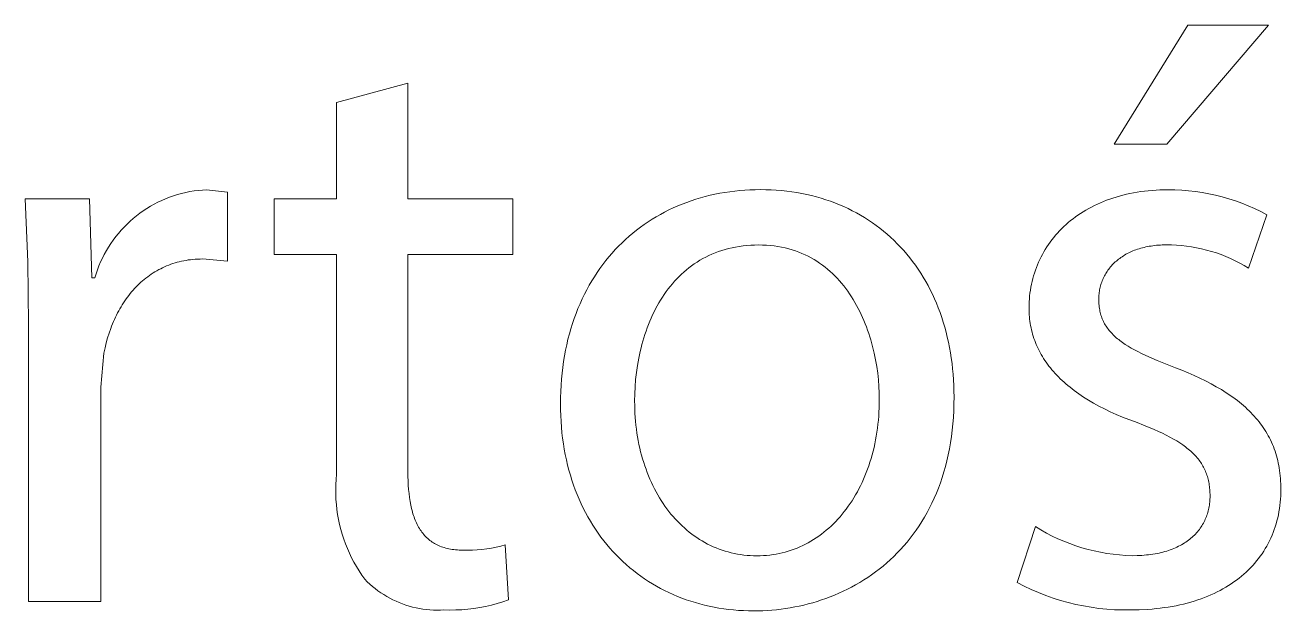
# Model space of a CAD drawing. Header units: millimetres. Extents: x -644 to 2279, y -276 to 1766.
# Drawn here: x 1525.52 to 1569.68, y -227.28 to -206.68 of the extents above; entities that cross this region are included whole.
import ezdxf

# ---------------------------------------------------------------- set-up
doc = ezdxf.new("R2010")
doc.units = ezdxf.units.MM
doc.header["$MEASUREMENT"] = 0
doc.layers.add('Domyślny', color=7, linetype='Continuous', true_color=0x000000)

msp = doc.modelspace()

# ---------------------------------------------------------------- linework, layer by layer
at = {"layer": 'Domyślny', "color": 18, "lineweight": 15, "true_color": 0x000000}
for p, q in [((1563.824, -210.862), (1566.413, -206.676)), ((1569.245, -206.676), (1565.673, -210.862)), ((1566.413, -206.676), (1569.245, -206.676)), ((1536.471, -209.392), (1538.982, -208.72)), ((1538.982, -208.72), (1538.982, -212.789)), ((1536.471, -212.789), (1536.471, -209.392)), ((1565.673, -210.862), (1563.824, -210.862)), ((1525.615, -214.997), (1525.521, -212.789)), ((1525.521, -212.789), (1527.779, -212.789)), ((1527.779, -212.789), (1527.866, -215.563)), ((1530.191, -212.905), (1530.325, -212.841)), ((1530.325, -212.841), (1530.462, -212.783)), ((1530.462, -212.783), (1530.6, -212.729)), ((1530.6, -212.729), (1530.74, -212.68)), ((1530.74, -212.68), (1530.882, -212.636)), ((1530.882, -212.636), (1531.025, -212.596)), ((1531.025, -212.596), (1531.17, -212.562)), ((1531.17, -212.562), (1531.315, -212.533)), ((1531.315, -212.533), (1531.462, -212.509)), ((1531.462, -212.509), (1531.609, -212.49)), ((1531.609, -212.49), (1531.757, -212.476)), ((1531.757, -212.476), (1531.905, -212.468)), ((1531.905, -212.468), (1532.635, -212.555)), ((1532.635, -212.555), (1532.635, -214.979)), ((1534.281, -214.745), (1534.281, -212.789)), ((1534.281, -212.789), (1536.471, -212.789)), ((1538.982, -212.789), (1542.671, -212.789)), ((1542.671, -212.789), (1542.671, -214.745)), ((1548.786, -212.91), (1548.946, -212.853)), ((1548.946, -212.853), (1549.109, -212.799)), ((1549.109, -212.799), (1549.274, -212.75)), ((1549.274, -212.75), (1549.44, -212.704)), ((1549.44, -212.704), (1549.608, -212.662)), ((1549.608, -212.662), (1549.778, -212.625)), ((1549.778, -212.625), (1549.95, -212.591)), ((1549.95, -212.591), (1550.123, -212.56)), ((1550.123, -212.56), (1550.298, -212.534)), ((1550.298, -212.534), (1550.474, -212.512)), ((1550.474, -212.512), (1550.652, -212.494)), ((1550.652, -212.494), (1550.831, -212.48)), ((1550.831, -212.48), (1551.011, -212.47)), ((1551.011, -212.47), (1551.192, -212.464)), ((1551.192, -212.464), (1551.375, -212.462)), ((1551.375, -212.462), (1551.565, -212.464)), ((1551.565, -212.464), (1551.753, -212.47)), ((1551.753, -212.47), (1551.938, -212.481)), ((1551.938, -212.481), (1552.122, -212.496)), ((1552.122, -212.496), (1552.304, -212.515)), ((1552.304, -212.515), (1552.483, -212.538)), ((1552.483, -212.538), (1552.661, -212.566)), ((1552.661, -212.566), (1552.836, -212.597)), ((1552.836, -212.597), (1553.009, -212.633)), ((1553.009, -212.633), (1553.18, -212.672)), ((1553.18, -212.672), (1553.348, -212.716)), ((1553.348, -212.716), (1553.515, -212.763)), ((1553.515, -212.763), (1553.679, -212.815)), ((1553.679, -212.815), (1553.84, -212.87)), ((1563.442, -212.88), (1563.552, -212.837)), ((1563.552, -212.837), (1563.663, -212.797)), ((1563.663, -212.797), (1563.777, -212.758)), ((1563.777, -212.758), (1563.893, -212.722)), ((1563.893, -212.722), (1564.01, -212.688)), ((1564.01, -212.688), (1564.13, -212.656)), ((1564.13, -212.656), (1564.251, -212.626)), ((1564.251, -212.626), (1564.375, -212.599)), ((1564.375, -212.599), (1564.5, -212.575)), ((1564.5, -212.575), (1564.627, -212.553)), ((1564.627, -212.553), (1564.756, -212.533)), ((1564.756, -212.533), (1564.887, -212.516)), ((1564.887, -212.516), (1565.02, -212.501)), ((1565.02, -212.501), (1565.155, -212.489)), ((1565.155, -212.489), (1565.292, -212.48)), ((1565.292, -212.48), (1565.43, -212.473)), ((1565.43, -212.473), (1565.57, -212.469)), ((1565.57, -212.469), (1565.712, -212.468)), ((1565.712, -212.468), (1565.953, -212.47)), ((1565.953, -212.47), (1566.195, -212.481)), ((1566.195, -212.481), (1566.435, -212.5)), ((1566.435, -212.5), (1566.675, -212.528)), ((1566.675, -212.528), (1566.914, -212.563)), ((1566.914, -212.563), (1567.151, -212.606)), ((1567.151, -212.606), (1567.387, -212.657)), ((1567.387, -212.657), (1567.622, -212.716)), ((1567.622, -212.716), (1567.853, -212.783)), ((1567.853, -212.783), (1568.083, -212.858)), ((1568.083, -212.858), (1568.31, -212.94)), ((1529.439, -213.379), (1529.557, -213.289)), ((1529.557, -213.289), (1529.678, -213.204)), ((1529.678, -213.204), (1529.803, -213.122)), ((1529.803, -213.122), (1529.929, -213.045)), ((1529.929, -213.045), (1530.059, -212.973)), ((1530.059, -212.973), (1530.191, -212.905)), ((1547.863, -213.332), (1548.012, -213.252)), ((1548.012, -213.252), (1548.162, -213.176)), ((1548.162, -213.176), (1548.315, -213.104)), ((1548.315, -213.104), (1548.47, -213.036)), ((1548.47, -213.036), (1548.627, -212.971)), ((1548.627, -212.971), (1548.786, -212.91)), ((1553.84, -212.87), (1553.999, -212.929)), ((1553.999, -212.929), (1554.156, -212.992)), ((1554.156, -212.992), (1554.31, -213.058)), ((1554.31, -213.058), (1554.462, -213.129)), ((1554.462, -213.129), (1554.611, -213.202)), ((1554.611, -213.202), (1554.758, -213.28)), ((1554.758, -213.28), (1554.902, -213.361)), ((1562.548, -213.359), (1562.639, -213.298)), ((1562.639, -213.298), (1562.732, -213.239)), ((1562.732, -213.239), (1562.827, -213.182)), ((1562.827, -213.182), (1562.924, -213.127)), ((1562.924, -213.127), (1563.024, -213.073)), ((1563.024, -213.073), (1563.125, -213.022)), ((1563.125, -213.022), (1563.229, -212.973)), ((1563.229, -212.973), (1563.334, -212.925)), ((1563.334, -212.925), (1563.442, -212.88)), ((1568.31, -212.94), (1568.534, -213.03)), ((1568.534, -213.03), (1568.755, -213.127)), ((1568.755, -213.127), (1568.973, -213.232)), ((1568.973, -213.232), (1569.187, -213.343)), ((1528.999, -213.778), (1529.104, -213.672)), ((1529.104, -213.672), (1529.212, -213.571)), ((1529.212, -213.571), (1529.324, -213.473)), ((1529.324, -213.473), (1529.439, -213.379)), ((1547.157, -213.785), (1547.294, -213.687)), ((1547.294, -213.687), (1547.432, -213.593)), ((1547.432, -213.593), (1547.574, -213.502)), ((1547.574, -213.502), (1547.717, -213.415)), ((1547.717, -213.415), (1547.863, -213.332)), ((1554.902, -213.361), (1555.044, -213.446)), ((1555.044, -213.446), (1555.183, -213.534)), ((1555.183, -213.534), (1555.319, -213.626)), ((1555.319, -213.626), (1555.452, -213.722)), ((1555.452, -213.722), (1555.583, -213.82)), ((1562.049, -213.763), (1562.127, -213.691)), ((1562.127, -213.691), (1562.206, -213.622)), ((1562.206, -213.622), (1562.289, -213.553)), ((1562.289, -213.553), (1562.373, -213.487)), ((1562.373, -213.487), (1562.459, -213.422)), ((1562.459, -213.422), (1562.548, -213.359)), ((1569.187, -213.343), (1568.544, -215.222)), ((1528.619, -214.233), (1528.708, -214.115)), ((1528.708, -214.115), (1528.801, -213.999)), ((1528.801, -213.999), (1528.898, -213.887)), ((1528.898, -213.887), (1528.999, -213.778)), ((1546.638, -214.212), (1546.764, -214.1)), ((1546.764, -214.1), (1546.892, -213.992)), ((1546.892, -213.992), (1547.023, -213.887)), ((1547.023, -213.887), (1547.157, -213.785)), ((1555.583, -213.82), (1555.711, -213.922)), ((1555.711, -213.922), (1555.836, -214.028)), ((1555.836, -214.028), (1555.958, -214.137)), ((1555.958, -214.137), (1556.078, -214.249)), ((1561.63, -214.225), (1561.694, -214.145)), ((1561.694, -214.145), (1561.761, -214.065)), ((1561.761, -214.065), (1561.829, -213.987)), ((1561.829, -213.987), (1561.9, -213.911)), ((1561.9, -213.911), (1561.973, -213.836)), ((1561.973, -213.836), (1562.049, -213.763)), ((1528.305, -214.737), (1528.377, -214.607)), ((1528.377, -214.607), (1528.453, -214.48)), ((1528.453, -214.48), (1528.534, -214.355)), ((1528.534, -214.355), (1528.619, -214.233)), ((1546.163, -214.696), (1546.277, -214.57)), ((1546.277, -214.57), (1546.394, -214.447)), ((1546.394, -214.447), (1546.515, -214.328)), ((1546.515, -214.328), (1546.638, -214.212)), ((1550.017, -214.602), (1549.901, -214.642)), ((1550.136, -214.566), (1550.017, -214.602)), ((1550.258, -214.534), (1550.136, -214.566)), ((1550.381, -214.505), (1550.258, -214.534)), ((1550.508, -214.48), (1550.381, -214.505)), ((1550.636, -214.458), (1550.508, -214.48)), ((1550.767, -214.44), (1550.636, -214.458)), ((1550.901, -214.426), (1550.767, -214.44)), ((1551.037, -214.416), (1550.901, -214.426)), ((1551.176, -214.41), (1551.037, -214.416)), ((1551.317, -214.408), (1551.176, -214.41)), ((1551.458, -214.41), (1551.317, -214.408)), ((1551.597, -214.417), (1551.458, -214.41)), ((1551.733, -214.428), (1551.597, -214.417)), ((1551.867, -214.443), (1551.733, -214.428)), ((1551.997, -214.462), (1551.867, -214.443)), ((1552.125, -214.485), (1551.997, -214.462)), ((1552.251, -214.512), (1552.125, -214.485)), ((1552.374, -214.543), (1552.251, -214.512)), ((1552.494, -214.578), (1552.374, -214.543)), ((1552.612, -214.617), (1552.494, -214.578)), ((1552.727, -214.659), (1552.612, -214.617)), ((1556.078, -214.249), (1556.194, -214.364)), ((1556.194, -214.364), (1556.307, -214.482)), ((1556.307, -214.482), (1556.418, -214.604)), ((1556.418, -214.604), (1556.525, -214.729)), ((1561.346, -214.65), (1561.398, -214.563)), ((1561.398, -214.563), (1561.452, -214.476)), ((1561.452, -214.476), (1561.509, -214.391)), ((1561.509, -214.391), (1561.569, -214.308)), ((1561.569, -214.308), (1561.63, -214.225)), ((1564.481, -214.617), (1564.43, -214.639)), ((1564.534, -214.596), (1564.481, -214.617)), ((1564.587, -214.576), (1564.534, -214.596)), ((1564.642, -214.558), (1564.587, -214.576)), ((1564.698, -214.54), (1564.642, -214.558)), ((1564.754, -214.523), (1564.698, -214.54)), ((1564.812, -214.507), (1564.754, -214.523)), ((1564.871, -214.492), (1564.812, -214.507)), ((1564.93, -214.478), (1564.871, -214.492)), ((1564.991, -214.466), (1564.93, -214.478)), ((1565.053, -214.454), (1564.991, -214.466)), ((1565.116, -214.444), (1565.053, -214.454)), ((1565.179, -214.435), (1565.116, -214.444)), ((1565.244, -214.427), (1565.179, -214.435)), ((1565.31, -214.42), (1565.244, -214.427)), ((1565.377, -214.414), (1565.31, -214.42)), ((1565.444, -214.41), (1565.377, -214.414)), ((1565.513, -214.407), (1565.444, -214.41)), ((1565.583, -214.405), (1565.513, -214.407)), ((1565.654, -214.404), (1565.583, -214.405)), ((1565.833, -214.406), (1565.654, -214.404)), ((1566.011, -214.414), (1565.833, -214.406)), ((1566.19, -214.428), (1566.011, -214.414)), ((1566.368, -214.448), (1566.19, -214.428)), ((1566.545, -214.473), (1566.368, -214.448)), ((1566.721, -214.505), (1566.545, -214.473)), ((1566.897, -214.542), (1566.721, -214.505)), ((1567.07, -214.585), (1566.897, -214.542)), ((1567.243, -214.634), (1567.07, -214.585)), ((1525.637, -217.207), (1525.615, -214.997)), ((1528.118, -215.141), (1528.176, -215.005)), ((1528.176, -215.005), (1528.238, -214.87)), ((1528.238, -214.87), (1528.305, -214.737)), ((1530.717, -215.063), (1530.643, -215.088)), ((1530.792, -215.039), (1530.717, -215.063)), ((1530.868, -215.018), (1530.792, -215.039)), ((1530.944, -214.998), (1530.868, -215.018)), ((1531.022, -214.979), (1530.944, -214.998)), ((1531.1, -214.963), (1531.022, -214.979)), ((1531.18, -214.949), (1531.1, -214.963)), ((1531.26, -214.936), (1531.18, -214.949)), ((1531.341, -214.925), (1531.26, -214.936)), ((1531.423, -214.917), (1531.341, -214.925)), ((1531.506, -214.91), (1531.423, -214.917)), ((1531.59, -214.905), (1531.506, -214.91)), ((1531.674, -214.902), (1531.59, -214.905)), ((1531.759, -214.901), (1531.674, -214.902)), ((1532.635, -214.979), (1531.759, -214.901)), ((1536.471, -214.745), (1534.281, -214.745)), ((1536.471, -222.473), (1536.471, -214.745)), ((1542.671, -214.745), (1538.982, -214.745)), ((1538.982, -214.745), (1538.982, -222.385)), ((1545.837, -215.095), (1545.942, -214.958)), ((1545.942, -214.958), (1546.051, -214.825)), ((1546.051, -214.825), (1546.163, -214.696)), ((1549.152, -215.008), (1549.055, -215.073)), ((1549.252, -214.947), (1549.152, -215.008)), ((1549.354, -214.888), (1549.252, -214.947)), ((1549.459, -214.833), (1549.354, -214.888)), ((1549.566, -214.78), (1549.459, -214.833)), ((1549.675, -214.731), (1549.566, -214.78)), ((1549.787, -214.685), (1549.675, -214.731)), ((1549.901, -214.642), (1549.787, -214.685)), ((1552.84, -214.704), (1552.727, -214.659)), ((1552.95, -214.753), (1552.84, -214.704)), ((1553.057, -214.806), (1552.95, -214.753)), ((1553.163, -214.861), (1553.057, -214.806)), ((1553.265, -214.92), (1553.163, -214.861)), ((1553.365, -214.982), (1553.265, -214.92)), ((1553.463, -215.047), (1553.365, -214.982)), ((1553.558, -215.115), (1553.463, -215.047)), ((1556.525, -214.729), (1556.63, -214.857)), ((1556.63, -214.857), (1556.731, -214.988)), ((1556.731, -214.988), (1556.83, -215.122)), ((1561.121, -215.107), (1561.161, -215.013)), ((1561.161, -215.013), (1561.203, -214.921)), ((1561.203, -214.921), (1561.248, -214.829)), ((1561.248, -214.829), (1561.296, -214.739)), ((1561.296, -214.739), (1561.346, -214.65)), ((1563.823, -215.04), (1563.788, -215.074)), ((1563.859, -215.006), (1563.823, -215.04)), ((1563.897, -214.973), (1563.859, -215.006)), ((1563.935, -214.94), (1563.897, -214.973)), ((1563.975, -214.909), (1563.935, -214.94)), ((1564.015, -214.878), (1563.975, -214.909)), ((1564.057, -214.848), (1564.015, -214.878)), ((1564.1, -214.819), (1564.057, -214.848)), ((1564.144, -214.79), (1564.1, -214.819)), ((1564.189, -214.763), (1564.144, -214.79)), ((1564.235, -214.736), (1564.189, -214.763)), ((1564.282, -214.711), (1564.235, -214.736)), ((1564.33, -214.686), (1564.282, -214.711)), ((1564.38, -214.662), (1564.33, -214.686)), ((1564.43, -214.639), (1564.38, -214.662)), ((1567.413, -214.688), (1567.243, -214.634)), ((1567.582, -214.748), (1567.413, -214.688)), ((1567.749, -214.814), (1567.582, -214.748)), ((1567.913, -214.885), (1567.749, -214.814)), ((1568.075, -214.961), (1567.913, -214.885)), ((1568.234, -215.043), (1568.075, -214.961)), ((1568.391, -215.13), (1568.234, -215.043)), ((1527.973, -215.563), (1528.017, -215.421)), ((1528.017, -215.421), (1528.065, -215.28)), ((1528.065, -215.28), (1528.118, -215.141)), ((1529.893, -215.478), (1529.831, -215.523)), ((1529.956, -215.435), (1529.893, -215.478)), ((1530.021, -215.393), (1529.956, -215.435)), ((1530.086, -215.352), (1530.021, -215.393)), ((1530.152, -215.313), (1530.086, -215.352)), ((1530.219, -215.276), (1530.152, -215.313)), ((1530.288, -215.241), (1530.219, -215.276)), ((1530.357, -215.207), (1530.288, -215.241)), ((1530.427, -215.175), (1530.357, -215.207)), ((1530.498, -215.144), (1530.427, -215.175)), ((1530.57, -215.115), (1530.498, -215.144)), ((1530.643, -215.088), (1530.57, -215.115)), ((1545.54, -215.524), (1545.636, -215.378)), ((1545.636, -215.378), (1545.735, -215.235)), ((1545.735, -215.235), (1545.837, -215.095)), ((1548.603, -215.437), (1548.519, -215.517)), ((1548.689, -215.359), (1548.603, -215.437)), ((1548.777, -215.283), (1548.689, -215.359)), ((1548.867, -215.211), (1548.777, -215.283)), ((1548.96, -215.14), (1548.867, -215.211)), ((1549.055, -215.073), (1548.96, -215.14)), ((1553.651, -215.186), (1553.558, -215.115)), ((1553.741, -215.259), (1553.651, -215.186)), ((1553.829, -215.335), (1553.741, -215.259)), ((1553.915, -215.414), (1553.829, -215.335)), ((1553.998, -215.495), (1553.915, -215.414)), ((1554.079, -215.579), (1553.998, -215.495)), ((1556.83, -215.122), (1556.925, -215.259)), ((1556.925, -215.259), (1557.017, -215.399)), ((1557.017, -215.399), (1557.105, -215.542)), ((1560.958, -215.591), (1560.986, -215.492)), ((1560.986, -215.492), (1561.016, -215.394)), ((1561.016, -215.394), (1561.048, -215.297)), ((1561.048, -215.297), (1561.083, -215.202)), ((1561.083, -215.202), (1561.121, -215.107)), ((1563.478, -215.498), (1563.456, -215.54)), ((1563.5, -215.457), (1563.478, -215.498)), ((1563.524, -215.416), (1563.5, -215.457)), ((1563.548, -215.375), (1563.524, -215.416)), ((1563.574, -215.335), (1563.548, -215.375)), ((1563.601, -215.296), (1563.574, -215.335)), ((1563.63, -215.257), (1563.601, -215.296)), ((1563.659, -215.219), (1563.63, -215.257)), ((1563.69, -215.182), (1563.659, -215.219)), ((1563.721, -215.145), (1563.69, -215.182)), ((1563.754, -215.109), (1563.721, -215.145)), ((1563.788, -215.074), (1563.754, -215.109)), ((1568.544, -215.222), (1568.391, -215.13)), ((1527.866, -215.563), (1527.973, -215.563)), ((1529.371, -215.938), (1529.318, -215.996)), ((1529.425, -215.881), (1529.371, -215.938)), ((1529.479, -215.825), (1529.425, -215.881)), ((1529.535, -215.771), (1529.479, -215.825)), ((1529.592, -215.719), (1529.535, -215.771)), ((1529.651, -215.668), (1529.592, -215.719)), ((1529.71, -215.618), (1529.651, -215.668)), ((1529.77, -215.57), (1529.71, -215.618)), ((1529.831, -215.523), (1529.77, -215.57)), ((1545.272, -215.983), (1545.358, -215.827)), ((1545.358, -215.827), (1545.447, -215.674)), ((1545.447, -215.674), (1545.54, -215.524)), ((1548.208, -215.863), (1548.136, -215.955)), ((1548.282, -215.773), (1548.208, -215.863)), ((1548.359, -215.686), (1548.282, -215.773)), ((1548.438, -215.6), (1548.359, -215.686)), ((1548.519, -215.517), (1548.438, -215.6)), ((1554.158, -215.665), (1554.079, -215.579)), ((1554.234, -215.753), (1554.158, -215.665)), ((1554.308, -215.844), (1554.234, -215.753)), ((1554.38, -215.936), (1554.308, -215.844)), ((1554.449, -216.031), (1554.38, -215.936)), ((1557.105, -215.542), (1557.191, -215.687)), ((1557.191, -215.687), (1557.273, -215.836)), ((1557.273, -215.836), (1557.352, -215.987)), ((1560.874, -215.995), (1560.891, -215.892)), ((1560.891, -215.892), (1560.911, -215.791)), ((1560.911, -215.791), (1560.933, -215.69)), ((1560.933, -215.69), (1560.958, -215.591)), ((1563.318, -215.94), (1563.309, -215.987)), ((1563.329, -215.894), (1563.318, -215.94)), ((1563.341, -215.848), (1563.329, -215.894)), ((1563.354, -215.803), (1563.341, -215.848)), ((1563.368, -215.758), (1563.354, -215.803)), ((1563.383, -215.714), (1563.368, -215.758)), ((1563.4, -215.67), (1563.383, -215.714)), ((1563.417, -215.626), (1563.4, -215.67)), ((1563.436, -215.583), (1563.417, -215.626)), ((1563.456, -215.54), (1563.436, -215.583)), ((1529.025, -216.374), (1528.98, -216.441)), ((1529.071, -216.307), (1529.025, -216.374)), ((1529.118, -216.243), (1529.071, -216.307)), ((1529.166, -216.179), (1529.118, -216.243)), ((1529.216, -216.117), (1529.166, -216.179)), ((1529.266, -216.056), (1529.216, -216.117)), ((1529.318, -215.996), (1529.266, -216.056)), ((1545.036, -216.472), (1545.111, -216.306)), ((1545.111, -216.306), (1545.19, -216.143)), ((1545.19, -216.143), (1545.272, -215.983)), ((1547.869, -216.344), (1547.808, -216.446)), ((1547.932, -216.244), (1547.869, -216.344)), ((1547.998, -216.146), (1547.932, -216.244)), ((1548.066, -216.049), (1547.998, -216.146)), ((1548.136, -215.955), (1548.066, -216.049)), ((1554.516, -216.128), (1554.449, -216.031)), ((1554.581, -216.226), (1554.516, -216.128)), ((1554.644, -216.326), (1554.581, -216.226)), ((1554.704, -216.428), (1554.644, -216.326)), ((1557.352, -215.987), (1557.428, -216.142)), ((1557.428, -216.142), (1557.5, -216.299)), ((1557.5, -216.299), (1557.569, -216.458)), ((1560.831, -216.411), (1560.838, -216.306)), ((1560.838, -216.306), (1560.847, -216.201)), ((1560.847, -216.201), (1560.859, -216.098)), ((1560.859, -216.098), (1560.874, -215.995)), ((1563.281, -216.225), (1563.279, -216.273)), ((1563.279, -216.273), (1563.279, -216.322)), ((1563.279, -216.322), (1563.279, -216.376)), ((1563.279, -216.376), (1563.281, -216.43)), ((1563.284, -216.176), (1563.281, -216.225)), ((1563.289, -216.129), (1563.284, -216.176)), ((1563.294, -216.081), (1563.289, -216.129)), ((1563.301, -216.034), (1563.294, -216.081)), ((1563.309, -215.987), (1563.301, -216.034)), ((1528.773, -216.797), (1528.735, -216.872)), ((1528.812, -216.723), (1528.773, -216.797)), ((1528.852, -216.651), (1528.812, -216.723)), ((1528.893, -216.58), (1528.852, -216.651)), ((1528.936, -216.51), (1528.893, -216.58)), ((1528.98, -216.441), (1528.936, -216.51)), ((1544.831, -216.99), (1544.896, -216.814)), ((1544.896, -216.814), (1544.964, -216.642)), ((1544.964, -216.642), (1545.036, -216.472)), ((1547.638, -216.762), (1547.586, -216.87)), ((1547.692, -216.655), (1547.638, -216.762)), ((1547.749, -216.549), (1547.692, -216.655)), ((1547.808, -216.446), (1547.749, -216.549)), ((1554.762, -216.531), (1554.704, -216.428)), ((1554.818, -216.636), (1554.762, -216.531)), ((1554.872, -216.742), (1554.818, -216.636)), ((1554.924, -216.85), (1554.872, -216.742)), ((1557.569, -216.458), (1557.634, -216.62)), ((1557.634, -216.62), (1557.696, -216.785)), ((1557.696, -216.785), (1557.754, -216.953)), ((1560.826, -216.623), (1560.827, -216.517)), ((1560.827, -216.703), (1560.826, -216.623)), ((1560.827, -216.517), (1560.831, -216.411)), ((1560.829, -216.781), (1560.827, -216.703)), ((1560.834, -216.86), (1560.829, -216.781)), ((1563.281, -216.43), (1563.284, -216.483)), ((1563.284, -216.483), (1563.289, -216.535)), ((1563.289, -216.535), (1563.294, -216.586)), ((1563.294, -216.586), (1563.301, -216.636)), ((1563.301, -216.636), (1563.31, -216.686)), ((1563.31, -216.686), (1563.319, -216.734)), ((1563.319, -216.734), (1563.33, -216.782)), ((1563.33, -216.782), (1563.342, -216.829)), ((1563.342, -216.829), (1563.355, -216.875)), ((1525.637, -226.95), (1525.637, -217.207)), ((1528.563, -217.262), (1528.532, -217.343)), ((1528.595, -217.182), (1528.563, -217.262)), ((1528.628, -217.103), (1528.595, -217.182)), ((1528.662, -217.024), (1528.628, -217.103)), ((1528.698, -216.948), (1528.662, -217.024)), ((1528.735, -216.872), (1528.698, -216.948)), ((1544.714, -217.351), (1544.771, -217.169)), ((1544.771, -217.169), (1544.831, -216.99)), ((1547.442, -217.205), (1547.398, -217.319)), ((1547.487, -217.092), (1547.442, -217.205)), ((1547.535, -216.98), (1547.487, -217.092)), ((1547.586, -216.87), (1547.535, -216.98)), ((1554.974, -216.959), (1554.924, -216.85)), ((1555.021, -217.069), (1554.974, -216.959)), ((1555.066, -217.18), (1555.021, -217.069)), ((1555.11, -217.292), (1555.066, -217.18)), ((1557.754, -216.953), (1557.809, -217.123)), ((1557.809, -217.123), (1557.861, -217.296)), ((1560.84, -216.938), (1560.834, -216.86)), ((1560.848, -217.015), (1560.84, -216.938)), ((1560.858, -217.092), (1560.848, -217.015)), ((1560.869, -217.169), (1560.858, -217.092)), ((1560.882, -217.245), (1560.869, -217.169)), ((1560.897, -217.321), (1560.882, -217.245)), ((1563.355, -216.875), (1563.37, -216.921)), ((1563.37, -216.921), (1563.386, -216.966)), ((1563.386, -216.966), (1563.403, -217.01)), ((1563.403, -217.01), (1563.421, -217.053)), ((1563.421, -217.053), (1563.441, -217.096)), ((1563.441, -217.096), (1563.462, -217.138)), ((1563.462, -217.138), (1563.485, -217.179)), ((1563.485, -217.179), (1563.508, -217.22)), ((1563.508, -217.22), (1563.533, -217.26)), ((1563.533, -217.26), (1563.56, -217.3)), ((1528.422, -217.679), (1528.374, -217.852)), ((1528.474, -217.509), (1528.422, -217.679)), ((1528.532, -217.343), (1528.474, -217.509)), ((1544.612, -217.724), (1544.661, -217.536)), ((1544.661, -217.536), (1544.714, -217.351)), ((1547.279, -217.668), (1547.244, -217.787)), ((1547.317, -217.551), (1547.279, -217.668)), ((1547.356, -217.434), (1547.317, -217.551)), ((1547.398, -217.319), (1547.356, -217.434)), ((1555.151, -217.405), (1555.11, -217.292)), ((1555.19, -217.519), (1555.151, -217.405)), ((1555.227, -217.633), (1555.19, -217.519)), ((1555.262, -217.748), (1555.227, -217.633)), ((1557.861, -217.296), (1557.908, -217.471)), ((1557.908, -217.471), (1557.952, -217.648)), ((1557.952, -217.648), (1557.993, -217.828)), ((1560.914, -217.396), (1560.897, -217.321)), ((1560.933, -217.471), (1560.914, -217.396)), ((1560.953, -217.545), (1560.933, -217.471)), ((1560.975, -217.619), (1560.953, -217.545)), ((1560.999, -217.692), (1560.975, -217.619)), ((1561.025, -217.765), (1560.999, -217.692)), ((1563.56, -217.3), (1563.587, -217.339)), ((1563.587, -217.339), (1563.616, -217.377)), ((1563.616, -217.377), (1563.647, -217.415)), ((1563.647, -217.415), (1563.678, -217.453)), ((1563.678, -217.453), (1563.711, -217.49)), ((1563.711, -217.49), (1563.745, -217.526)), ((1563.745, -217.526), (1563.781, -217.562)), ((1563.781, -217.562), (1563.818, -217.598)), ((1563.818, -217.598), (1563.856, -217.633)), ((1563.856, -217.633), (1563.896, -217.668)), ((1563.896, -217.668), (1563.937, -217.703)), ((1563.937, -217.703), (1563.979, -217.737)), ((1528.332, -218.029), (1528.294, -218.21)), ((1528.374, -217.852), (1528.332, -218.029)), ((1544.49, -218.308), (1544.526, -218.11)), ((1544.526, -218.11), (1544.567, -217.916)), ((1544.567, -217.916), (1544.612, -217.724)), ((1547.151, -218.149), (1547.099, -218.394)), ((1547.18, -218.027), (1547.151, -218.149)), ((1547.211, -217.907), (1547.18, -218.027)), ((1547.244, -217.787), (1547.211, -217.907)), ((1555.326, -217.981), (1555.262, -217.748)), ((1555.382, -218.214), (1555.326, -217.981)), ((1557.993, -217.828), (1558.029, -218.01)), ((1558.029, -218.01), (1558.062, -218.195)), ((1561.053, -217.837), (1561.025, -217.765)), ((1561.082, -217.909), (1561.053, -217.837)), ((1561.114, -217.98), (1561.082, -217.909)), ((1561.147, -218.051), (1561.114, -217.98)), ((1561.181, -218.122), (1561.147, -218.051)), ((1561.218, -218.191), (1561.181, -218.122)), ((1563.979, -217.737), (1564.023, -217.771)), ((1564.023, -217.771), (1564.068, -217.804)), ((1564.068, -217.804), (1564.114, -217.837)), ((1564.114, -217.837), (1564.211, -217.903)), ((1564.211, -217.903), (1564.313, -217.968)), ((1564.313, -217.968), (1564.421, -218.032)), ((1564.421, -218.032), (1564.534, -218.095)), ((1564.534, -218.095), (1564.653, -218.158)), ((1564.653, -218.158), (1564.777, -218.22)), ((1528.294, -218.21), (1528.187, -219.407)), ((1544.428, -218.712), (1544.457, -218.508)), ((1544.457, -218.508), (1544.49, -218.308)), ((1547.099, -218.394), (1547.055, -218.641)), ((1555.43, -218.449), (1555.382, -218.214)), ((1555.47, -218.684), (1555.43, -218.449)), ((1558.062, -218.195), (1558.092, -218.382)), ((1558.092, -218.382), (1558.117, -218.571)), ((1558.117, -218.571), (1558.139, -218.762)), ((1561.257, -218.261), (1561.218, -218.191)), ((1561.297, -218.33), (1561.257, -218.261)), ((1561.339, -218.398), (1561.297, -218.33)), ((1561.383, -218.466), (1561.339, -218.398)), ((1561.429, -218.533), (1561.383, -218.466)), ((1561.477, -218.599), (1561.429, -218.533)), ((1561.526, -218.665), (1561.477, -218.599)), ((1564.777, -218.22), (1565.043, -218.345)), ((1565.043, -218.345), (1565.331, -218.47)), ((1565.331, -218.47), (1565.975, -218.726)), ((1544.384, -219.128), (1544.404, -218.918)), ((1544.404, -218.918), (1544.428, -218.712)), ((1547.019, -218.891), (1546.992, -219.141)), ((1547.055, -218.641), (1547.019, -218.891)), ((1555.503, -218.918), (1555.47, -218.684)), ((1555.528, -219.152), (1555.503, -218.918)), ((1558.139, -218.762), (1558.157, -218.956)), ((1558.157, -218.956), (1558.17, -219.152)), ((1561.578, -218.731), (1561.526, -218.665)), ((1561.631, -218.796), (1561.578, -218.731)), ((1561.686, -218.86), (1561.631, -218.796)), ((1561.743, -218.924), (1561.686, -218.86)), ((1561.802, -218.987), (1561.743, -218.924)), ((1561.863, -219.05), (1561.802, -218.987)), ((1565.975, -218.726), (1566.201, -218.815)), ((1566.201, -218.815), (1566.421, -218.906)), ((1566.421, -218.906), (1566.633, -218.999)), ((1566.633, -218.999), (1566.838, -219.094)), ((1528.187, -219.407), (1528.187, -226.95)), ((1544.357, -219.555), (1544.368, -219.34)), ((1544.368, -219.34), (1544.384, -219.128)), ((1546.972, -219.393), (1546.96, -219.646)), ((1546.992, -219.141), (1546.972, -219.393)), ((1555.546, -219.384), (1555.528, -219.152)), ((1555.557, -219.613), (1555.546, -219.384)), ((1558.17, -219.152), (1558.18, -219.35)), ((1558.18, -219.35), (1558.186, -219.55)), ((1561.926, -219.112), (1561.863, -219.05)), ((1561.99, -219.174), (1561.926, -219.112)), ((1562.056, -219.234), (1561.99, -219.174)), ((1562.125, -219.295), (1562.056, -219.234)), ((1562.195, -219.354), (1562.125, -219.295)), ((1562.267, -219.413), (1562.195, -219.354)), ((1562.341, -219.472), (1562.267, -219.413)), ((1562.417, -219.53), (1562.341, -219.472)), ((1566.838, -219.094), (1567.037, -219.191)), ((1567.037, -219.191), (1567.228, -219.291)), ((1567.228, -219.291), (1567.412, -219.392)), ((1567.412, -219.392), (1567.589, -219.496)), ((1544.348, -219.995), (1544.35, -219.774)), ((1544.35, -219.774), (1544.357, -219.555)), ((1546.96, -219.646), (1546.956, -219.898)), ((1546.956, -219.898), (1546.958, -220.042)), ((1555.56, -219.839), (1555.557, -219.613)), ((1555.559, -219.988), (1555.56, -219.839)), ((1558.186, -219.55), (1558.188, -219.752)), ((1558.188, -219.752), (1558.186, -219.995)), ((1562.574, -219.643), (1562.417, -219.53)), ((1562.739, -219.755), (1562.574, -219.643)), ((1562.912, -219.863), (1562.739, -219.755)), ((1563.092, -219.969), (1562.912, -219.863)), ((1567.589, -219.496), (1567.759, -219.603)), ((1567.759, -219.603), (1567.922, -219.712)), ((1567.922, -219.712), (1568.077, -219.824)), ((1568.077, -219.824), (1568.152, -219.881)), ((1568.152, -219.881), (1568.226, -219.938)), ((1544.35, -220.203), (1544.348, -219.995)), ((1544.357, -220.409), (1544.35, -220.203)), ((1546.958, -220.042), (1546.962, -220.186)), ((1546.962, -220.186), (1546.968, -220.328)), ((1546.968, -220.328), (1546.977, -220.469)), ((1555.539, -220.427), (1555.548, -220.282)), ((1555.548, -220.282), (1555.555, -220.136)), ((1555.555, -220.136), (1555.559, -219.988)), ((1558.178, -220.234), (1558.165, -220.469)), ((1558.186, -219.995), (1558.178, -220.234)), ((1563.28, -220.072), (1563.092, -219.969)), ((1563.476, -220.173), (1563.28, -220.072)), ((1563.68, -220.271), (1563.476, -220.173)), ((1563.892, -220.366), (1563.68, -220.271)), ((1564.111, -220.458), (1563.892, -220.366)), ((1568.226, -219.938), (1568.297, -219.997)), ((1568.297, -219.997), (1568.367, -220.056)), ((1568.367, -220.056), (1568.435, -220.116)), ((1568.435, -220.116), (1568.502, -220.177)), ((1568.502, -220.177), (1568.566, -220.238)), ((1568.566, -220.238), (1568.629, -220.301)), ((1568.629, -220.301), (1568.69, -220.364)), ((1568.69, -220.364), (1568.749, -220.428)), ((1544.367, -220.612), (1544.357, -220.409)), ((1544.382, -220.813), (1544.367, -220.612)), ((1546.977, -220.469), (1546.989, -220.609)), ((1546.989, -220.609), (1547.003, -220.747)), ((1547.003, -220.747), (1547.019, -220.884)), ((1555.496, -220.853), (1555.513, -220.713)), ((1555.513, -220.713), (1555.527, -220.571)), ((1555.527, -220.571), (1555.539, -220.427)), ((1558.147, -220.699), (1558.124, -220.925)), ((1558.165, -220.469), (1558.147, -220.699)), ((1564.338, -220.547), (1564.111, -220.458)), ((1564.573, -220.633), (1564.338, -220.547)), ((1564.915, -220.765), (1564.573, -220.633)), ((1565.231, -220.896), (1564.915, -220.765)), ((1568.749, -220.428), (1568.806, -220.493)), ((1568.806, -220.493), (1568.861, -220.558)), ((1568.861, -220.558), (1568.915, -220.625)), ((1568.915, -220.625), (1568.967, -220.693)), ((1568.967, -220.693), (1569.017, -220.761)), ((1569.017, -220.761), (1569.065, -220.83)), ((1544.401, -221.011), (1544.382, -220.813)), ((1544.424, -221.207), (1544.401, -221.011)), ((1544.452, -221.4), (1544.424, -221.207)), ((1547.019, -220.884), (1547.038, -221.02)), ((1547.038, -221.02), (1547.059, -221.155)), ((1547.059, -221.155), (1547.083, -221.288)), ((1555.43, -221.265), (1555.454, -221.13)), ((1555.454, -221.13), (1555.476, -220.992)), ((1555.476, -220.992), (1555.496, -220.853)), ((1558.096, -221.147), (1558.063, -221.365)), ((1558.124, -220.925), (1558.096, -221.147)), ((1565.378, -220.962), (1565.231, -220.896)), ((1565.52, -221.028), (1565.378, -220.962)), ((1565.654, -221.095), (1565.52, -221.028)), ((1565.783, -221.163), (1565.654, -221.095)), ((1565.905, -221.231), (1565.783, -221.163)), ((1566.021, -221.3), (1565.905, -221.231)), ((1569.065, -220.83), (1569.112, -220.901)), ((1569.112, -220.901), (1569.156, -220.972)), ((1569.156, -220.972), (1569.199, -221.044)), ((1569.199, -221.044), (1569.24, -221.117)), ((1569.24, -221.117), (1569.279, -221.191)), ((1569.279, -221.191), (1569.317, -221.266)), ((1544.483, -221.59), (1544.452, -221.4)), ((1544.518, -221.778), (1544.483, -221.59)), ((1547.083, -221.288), (1547.109, -221.419)), ((1547.109, -221.419), (1547.137, -221.549)), ((1547.137, -221.549), (1547.168, -221.678)), ((1547.168, -221.678), (1547.201, -221.805)), ((1555.308, -221.792), (1555.342, -221.663)), ((1555.342, -221.663), (1555.374, -221.532)), ((1555.374, -221.532), (1555.403, -221.4)), ((1555.403, -221.4), (1555.43, -221.265)), ((1558.026, -221.578), (1557.984, -221.788)), ((1558.063, -221.365), (1558.026, -221.578)), ((1566.132, -221.37), (1566.021, -221.3)), ((1566.236, -221.44), (1566.132, -221.37)), ((1566.285, -221.476), (1566.236, -221.44)), ((1566.334, -221.512), (1566.285, -221.476)), ((1566.381, -221.549), (1566.334, -221.512)), ((1566.426, -221.585), (1566.381, -221.549)), ((1566.47, -221.622), (1566.426, -221.585)), ((1566.513, -221.66), (1566.47, -221.622)), ((1566.554, -221.698), (1566.513, -221.66)), ((1569.317, -221.266), (1569.353, -221.342)), ((1569.353, -221.342), (1569.386, -221.419)), ((1569.386, -221.419), (1569.418, -221.498)), ((1569.418, -221.498), (1569.448, -221.577)), ((1569.448, -221.577), (1569.477, -221.657)), ((1569.477, -221.657), (1569.503, -221.738)), ((1544.557, -221.963), (1544.518, -221.778)), ((1544.6, -222.146), (1544.557, -221.963)), ((1547.201, -221.805), (1547.237, -221.93)), ((1547.237, -221.93), (1547.274, -222.054)), ((1547.274, -222.054), (1547.314, -222.176)), ((1555.192, -222.169), (1555.233, -222.045)), ((1555.233, -222.045), (1555.272, -221.92)), ((1555.272, -221.92), (1555.308, -221.792)), ((1557.937, -221.993), (1557.886, -222.194)), ((1557.984, -221.788), (1557.937, -221.993)), ((1566.594, -221.736), (1566.554, -221.698)), ((1566.632, -221.774), (1566.594, -221.736)), ((1566.669, -221.813), (1566.632, -221.774)), ((1566.705, -221.852), (1566.669, -221.813)), ((1566.739, -221.892), (1566.705, -221.852)), ((1566.772, -221.932), (1566.739, -221.892)), ((1566.804, -221.973), (1566.772, -221.932)), ((1566.834, -222.014), (1566.804, -221.973)), ((1566.863, -222.056), (1566.834, -222.014)), ((1566.891, -222.098), (1566.863, -222.056)), ((1566.917, -222.14), (1566.891, -222.098)), ((1569.503, -221.738), (1569.528, -221.821)), ((1569.528, -221.821), (1569.551, -221.905)), ((1569.551, -221.905), (1569.572, -221.989)), ((1569.572, -221.989), (1569.591, -222.075)), ((1569.591, -222.075), (1569.609, -222.162)), ((1536.455, -222.65), (1536.471, -222.473)), ((1538.982, -222.385), (1538.984, -222.547)), ((1538.984, -222.547), (1538.988, -222.705)), ((1544.646, -222.326), (1544.6, -222.146)), ((1544.697, -222.503), (1544.646, -222.326)), ((1544.751, -222.677), (1544.697, -222.503)), ((1547.314, -222.176), (1547.356, -222.296)), ((1547.356, -222.296), (1547.4, -222.414)), ((1547.4, -222.414), (1547.447, -222.531)), ((1547.447, -222.531), (1547.495, -222.646)), ((1555.007, -222.646), (1555.057, -222.529)), ((1555.057, -222.529), (1555.104, -222.411)), ((1555.104, -222.411), (1555.149, -222.291)), ((1555.149, -222.291), (1555.192, -222.169)), ((1557.831, -222.39), (1557.771, -222.583)), ((1557.886, -222.194), (1557.831, -222.39)), ((1566.943, -222.184), (1566.917, -222.14)), ((1566.966, -222.227), (1566.943, -222.184)), ((1566.989, -222.271), (1566.966, -222.227)), ((1567.01, -222.316), (1566.989, -222.271)), ((1567.03, -222.361), (1567.01, -222.316)), ((1567.049, -222.407), (1567.03, -222.361)), ((1567.067, -222.454), (1567.049, -222.407)), ((1567.083, -222.501), (1567.067, -222.454)), ((1567.098, -222.549), (1567.083, -222.501)), ((1567.112, -222.597), (1567.098, -222.549)), ((1569.609, -222.162), (1569.624, -222.25)), ((1569.624, -222.25), (1569.638, -222.339)), ((1569.638, -222.339), (1569.65, -222.43)), ((1569.65, -222.43), (1569.66, -222.522)), ((1569.66, -222.522), (1569.668, -222.615)), ((1536.442, -223.005), (1536.446, -222.827)), ((1536.444, -223.182), (1536.442, -223.005)), ((1536.446, -222.827), (1536.455, -222.65)), ((1538.988, -222.705), (1538.996, -222.858)), ((1538.996, -222.858), (1539.007, -223.007)), ((1539.007, -223.007), (1539.021, -223.151)), ((1544.809, -222.849), (1544.751, -222.677)), ((1544.87, -223.017), (1544.809, -222.849)), ((1544.935, -223.183), (1544.87, -223.017)), ((1547.495, -222.646), (1547.546, -222.759)), ((1547.546, -222.759), (1547.598, -222.87)), ((1547.598, -222.87), (1547.653, -222.979)), ((1547.653, -222.979), (1547.71, -223.087)), ((1554.788, -223.09), (1554.846, -222.982)), ((1554.846, -222.982), (1554.902, -222.872)), ((1554.902, -222.872), (1554.955, -222.76)), ((1554.955, -222.76), (1555.007, -222.646)), ((1557.64, -222.956), (1557.568, -223.136)), ((1557.707, -222.772), (1557.64, -222.956)), ((1557.771, -222.583), (1557.707, -222.772)), ((1567.125, -222.646), (1567.112, -222.597)), ((1567.137, -222.696), (1567.125, -222.646)), ((1567.147, -222.746), (1567.137, -222.696)), ((1567.157, -222.797), (1567.147, -222.746)), ((1567.165, -222.849), (1567.157, -222.797)), ((1567.172, -222.901), (1567.165, -222.849)), ((1567.178, -222.955), (1567.172, -222.901)), ((1567.183, -223.009), (1567.178, -222.955)), ((1567.187, -223.063), (1567.183, -223.009)), ((1569.668, -222.615), (1569.675, -222.709)), ((1569.675, -222.709), (1569.679, -222.804)), ((1569.679, -222.804), (1569.682, -222.901)), ((1569.682, -222.901), (1569.683, -222.999)), ((1569.683, -222.999), (1569.682, -223.115)), ((1536.452, -223.36), (1536.444, -223.182)), ((1536.466, -223.537), (1536.452, -223.36)), ((1539.021, -223.151), (1539.038, -223.29)), ((1539.038, -223.29), (1539.059, -223.425)), ((1539.059, -223.425), (1539.084, -223.555)), ((1545.004, -223.346), (1544.935, -223.183)), ((1545.076, -223.506), (1545.004, -223.346)), ((1547.71, -223.087), (1547.769, -223.192)), ((1547.769, -223.192), (1547.829, -223.295)), ((1547.829, -223.295), (1547.892, -223.396)), ((1547.892, -223.396), (1547.957, -223.495)), ((1554.537, -223.501), (1554.603, -223.402)), ((1554.603, -223.402), (1554.667, -223.3)), ((1554.667, -223.3), (1554.728, -223.196)), ((1554.728, -223.196), (1554.788, -223.09)), ((1557.492, -223.313), (1557.412, -223.485)), ((1557.568, -223.136), (1557.492, -223.313)), ((1567.175, -223.501), (1567.181, -223.448)), ((1567.181, -223.448), (1567.186, -223.395)), ((1567.186, -223.395), (1567.189, -223.341)), ((1567.189, -223.119), (1567.187, -223.063)), ((1567.191, -223.175), (1567.189, -223.119)), ((1567.189, -223.341), (1567.191, -223.287)), ((1567.191, -223.232), (1567.191, -223.175)), ((1567.191, -223.287), (1567.191, -223.232)), ((1569.661, -223.457), (1569.648, -223.569)), ((1569.67, -223.344), (1569.661, -223.457)), ((1569.677, -223.23), (1569.67, -223.344)), ((1569.682, -223.115), (1569.677, -223.23)), ((1536.486, -223.713), (1536.466, -223.537)), ((1536.512, -223.889), (1536.486, -223.713)), ((1536.544, -224.064), (1536.512, -223.889)), ((1539.084, -223.555), (1539.097, -223.618)), ((1539.097, -223.618), (1539.112, -223.68)), ((1539.112, -223.68), (1539.127, -223.741)), ((1539.127, -223.741), (1539.143, -223.801)), ((1539.143, -223.801), (1539.161, -223.859)), ((1539.161, -223.859), (1539.179, -223.916)), ((1545.151, -223.663), (1545.076, -223.506)), ((1545.23, -223.817), (1545.151, -223.663)), ((1545.312, -223.968), (1545.23, -223.817)), ((1547.957, -223.495), (1548.023, -223.592)), ((1548.023, -223.592), (1548.092, -223.686)), ((1548.092, -223.686), (1548.162, -223.779)), ((1548.162, -223.779), (1548.234, -223.869)), ((1548.234, -223.869), (1548.308, -223.957)), ((1554.181, -223.964), (1554.256, -223.876)), ((1554.256, -223.876), (1554.329, -223.786)), ((1554.329, -223.786), (1554.4, -223.693)), ((1554.4, -223.693), (1554.47, -223.598)), ((1554.47, -223.598), (1554.537, -223.501)), ((1557.242, -223.817), (1557.152, -223.977)), ((1557.329, -223.653), (1557.242, -223.817)), ((1557.412, -223.485), (1557.329, -223.653)), ((1567.082, -223.909), (1567.098, -223.86)), ((1567.098, -223.86), (1567.113, -223.81)), ((1567.113, -223.81), (1567.127, -223.76)), ((1567.127, -223.76), (1567.139, -223.709)), ((1567.139, -223.709), (1567.15, -223.658)), ((1567.15, -223.658), (1567.16, -223.606)), ((1567.16, -223.606), (1567.168, -223.554)), ((1567.168, -223.554), (1567.175, -223.501)), ((1569.594, -223.896), (1569.57, -224.003)), ((1569.614, -223.788), (1569.594, -223.896)), ((1569.633, -223.679), (1569.614, -223.788)), ((1569.648, -223.569), (1569.633, -223.679)), ((1536.581, -224.237), (1536.544, -224.064)), ((1536.624, -224.41), (1536.581, -224.237)), ((1539.179, -223.916), (1539.198, -223.972)), ((1539.198, -223.972), (1539.218, -224.027)), ((1539.218, -224.027), (1539.239, -224.08)), ((1539.239, -224.08), (1539.261, -224.133)), ((1539.261, -224.133), (1539.284, -224.184)), ((1539.284, -224.184), (1539.308, -224.233)), ((1539.308, -224.233), (1539.333, -224.282)), ((1539.333, -224.282), (1539.359, -224.329)), ((1539.359, -224.329), (1539.386, -224.375)), ((1545.398, -224.117), (1545.312, -223.968)), ((1545.486, -224.262), (1545.398, -224.117)), ((1545.578, -224.404), (1545.486, -224.262)), ((1548.308, -223.957), (1548.384, -224.042)), ((1548.384, -224.042), (1548.462, -224.125)), ((1548.462, -224.125), (1548.541, -224.206)), ((1548.541, -224.206), (1548.622, -224.284)), ((1548.622, -224.284), (1548.705, -224.36)), ((1553.782, -224.367), (1553.865, -224.292)), ((1553.865, -224.292), (1553.947, -224.213)), ((1553.947, -224.213), (1554.027, -224.133)), ((1554.027, -224.133), (1554.105, -224.05)), ((1554.105, -224.05), (1554.181, -223.964)), ((1556.96, -224.285), (1556.859, -224.433)), ((1557.058, -224.133), (1556.96, -224.285)), ((1557.152, -223.977), (1557.058, -224.133)), ((1560.407, -226.279), (1561.05, -224.313)), ((1561.05, -224.313), (1561.242, -224.429)), ((1566.847, -224.368), (1566.876, -224.325)), ((1566.876, -224.325), (1566.905, -224.282)), ((1566.905, -224.282), (1566.931, -224.237)), ((1566.931, -224.237), (1566.957, -224.192)), ((1566.957, -224.192), (1566.981, -224.147)), ((1566.981, -224.147), (1567.004, -224.1)), ((1567.004, -224.1), (1567.025, -224.053)), ((1567.025, -224.053), (1567.046, -224.006)), ((1567.046, -224.006), (1567.064, -223.958)), ((1567.064, -223.958), (1567.082, -223.909)), ((1569.483, -224.315), (1569.449, -224.417)), ((1569.515, -224.213), (1569.483, -224.315)), ((1569.544, -224.109), (1569.515, -224.213)), ((1569.57, -224.003), (1569.544, -224.109)), ((1536.673, -224.58), (1536.624, -224.41)), ((1536.728, -224.749), (1536.673, -224.58)), ((1536.788, -224.916), (1536.728, -224.749)), ((1539.386, -224.375), (1539.414, -224.42)), ((1539.414, -224.42), (1539.443, -224.463)), ((1539.443, -224.463), (1539.474, -224.505)), ((1539.474, -224.505), (1539.505, -224.546)), ((1539.505, -224.546), (1539.537, -224.585)), ((1539.537, -224.585), (1539.571, -224.624)), ((1539.571, -224.624), (1539.605, -224.66)), ((1539.605, -224.66), (1539.641, -224.696)), ((1539.641, -224.696), (1539.678, -224.73)), ((1539.678, -224.73), (1539.715, -224.763)), ((1539.715, -224.763), (1539.735, -224.779)), ((1539.735, -224.779), (1539.754, -224.795)), ((1545.673, -224.543), (1545.578, -224.404)), ((1545.771, -224.679), (1545.673, -224.543)), ((1545.873, -224.811), (1545.771, -224.679)), ((1548.705, -224.36), (1548.789, -224.433)), ((1548.789, -224.433), (1548.876, -224.504)), ((1548.876, -224.504), (1548.963, -224.572)), ((1548.963, -224.572), (1549.053, -224.637)), ((1549.053, -224.637), (1549.144, -224.7)), ((1549.144, -224.7), (1549.236, -224.76)), ((1549.236, -224.76), (1549.33, -224.817)), ((1553.157, -224.823), (1553.251, -224.766)), ((1553.251, -224.766), (1553.343, -224.706)), ((1553.343, -224.706), (1553.434, -224.644)), ((1553.434, -224.644), (1553.523, -224.578)), ((1553.523, -224.578), (1553.611, -224.511)), ((1553.611, -224.511), (1553.697, -224.44)), ((1553.697, -224.44), (1553.782, -224.367)), ((1556.649, -224.718), (1556.539, -224.854)), ((1556.756, -224.577), (1556.649, -224.718)), ((1556.859, -224.433), (1556.756, -224.577)), ((1561.242, -224.429), (1561.439, -224.539)), ((1561.439, -224.539), (1561.639, -224.642)), ((1561.639, -224.642), (1561.842, -224.738)), ((1561.842, -224.738), (1562.048, -224.828)), ((1566.434, -224.791), (1566.478, -224.756)), ((1566.478, -224.756), (1566.521, -224.721)), ((1566.521, -224.721), (1566.563, -224.685)), ((1566.563, -224.685), (1566.603, -224.648)), ((1566.603, -224.648), (1566.642, -224.611)), ((1566.642, -224.611), (1566.679, -224.572)), ((1566.679, -224.572), (1566.716, -224.533)), ((1566.716, -224.533), (1566.75, -224.493)), ((1566.75, -224.493), (1566.784, -224.452)), ((1566.784, -224.452), (1566.816, -224.411)), ((1566.816, -224.411), (1566.847, -224.368)), ((1569.329, -224.713), (1569.284, -224.809)), ((1569.372, -224.616), (1569.329, -224.713)), ((1569.411, -224.517), (1569.372, -224.616)), ((1569.449, -224.417), (1569.411, -224.517)), ((1536.854, -225.081), (1536.788, -224.916)), ((1536.926, -225.244), (1536.854, -225.081)), ((1539.754, -224.795), (1539.774, -224.81)), ((1539.774, -224.81), (1539.795, -224.825)), ((1539.795, -224.825), (1539.815, -224.84)), ((1539.815, -224.84), (1539.836, -224.854)), ((1539.836, -224.854), (1539.857, -224.868)), ((1539.857, -224.868), (1539.878, -224.881)), ((1539.878, -224.881), (1539.922, -224.908)), ((1539.922, -224.908), (1539.967, -224.932)), ((1539.967, -224.932), (1540.013, -224.956)), ((1540.013, -224.956), (1540.06, -224.978)), ((1540.06, -224.978), (1540.109, -224.999)), ((1540.109, -224.999), (1540.158, -225.018)), ((1540.158, -225.018), (1540.209, -225.036)), ((1540.209, -225.036), (1540.261, -225.052)), ((1540.261, -225.052), (1540.315, -225.067)), ((1540.315, -225.067), (1540.369, -225.081)), ((1540.369, -225.081), (1540.425, -225.093)), ((1540.425, -225.093), (1540.482, -225.104)), ((1540.482, -225.104), (1540.541, -225.114)), ((1540.541, -225.114), (1540.601, -225.122)), ((1540.601, -225.122), (1540.662, -225.128)), ((1540.662, -225.128), (1540.724, -225.133)), ((1540.724, -225.133), (1540.788, -225.137)), ((1540.788, -225.137), (1540.853, -225.139)), ((1540.853, -225.139), (1540.919, -225.14)), ((1540.919, -225.14), (1541.086, -225.141)), ((1541.086, -225.141), (1541.254, -225.136)), ((1541.254, -225.136), (1541.421, -225.126)), ((1541.421, -225.126), (1541.587, -225.111)), ((1541.587, -225.111), (1541.753, -225.09)), ((1541.753, -225.09), (1541.919, -225.064)), ((1541.919, -225.064), (1542.083, -225.033)), ((1542.083, -225.033), (1542.246, -224.996)), ((1542.246, -224.996), (1542.408, -224.955)), ((1542.408, -224.955), (1542.525, -226.892)), ((1545.977, -224.941), (1545.873, -224.811)), ((1546.084, -225.067), (1545.977, -224.941)), ((1546.194, -225.191), (1546.084, -225.067)), ((1546.307, -225.31), (1546.194, -225.191)), ((1549.33, -224.817), (1549.426, -224.872)), ((1549.426, -224.872), (1549.523, -224.924)), ((1549.523, -224.924), (1549.621, -224.972)), ((1549.621, -224.972), (1549.721, -225.018)), ((1549.721, -225.018), (1549.823, -225.061)), ((1549.823, -225.061), (1549.925, -225.102)), ((1549.925, -225.102), (1550.029, -225.139)), ((1550.029, -225.139), (1550.135, -225.173)), ((1550.135, -225.173), (1550.242, -225.204)), ((1550.242, -225.204), (1550.35, -225.232)), ((1552.147, -225.233), (1552.254, -225.205)), ((1552.254, -225.205), (1552.359, -225.175)), ((1552.359, -225.175), (1552.463, -225.141)), ((1552.463, -225.141), (1552.566, -225.104)), ((1552.566, -225.104), (1552.668, -225.065)), ((1552.668, -225.065), (1552.768, -225.022)), ((1552.768, -225.022), (1552.868, -224.977)), ((1552.868, -224.977), (1552.965, -224.928)), ((1552.965, -224.928), (1553.062, -224.877)), ((1553.062, -224.877), (1553.157, -224.823)), ((1556.31, -225.115), (1556.191, -225.239)), ((1556.426, -224.986), (1556.31, -225.115)), ((1556.539, -224.854), (1556.426, -224.986)), ((1562.048, -224.828), (1562.258, -224.911)), ((1562.258, -224.911), (1562.47, -224.986)), ((1562.47, -224.986), (1562.684, -225.054)), ((1562.684, -225.054), (1562.9, -225.115)), ((1562.9, -225.115), (1563.119, -225.169)), ((1563.119, -225.169), (1563.339, -225.215)), ((1563.339, -225.215), (1563.561, -225.254)), ((1565.399, -225.241), (1565.468, -225.225)), ((1565.468, -225.225), (1565.536, -225.208)), ((1565.536, -225.208), (1565.603, -225.19)), ((1565.603, -225.19), (1565.668, -225.17)), ((1565.668, -225.17), (1565.732, -225.15)), ((1565.732, -225.15), (1565.794, -225.128)), ((1565.794, -225.128), (1565.855, -225.106)), ((1565.855, -225.106), (1565.914, -225.082)), ((1565.914, -225.082), (1565.973, -225.057)), ((1565.973, -225.057), (1566.029, -225.032)), ((1566.029, -225.032), (1566.085, -225.005)), ((1566.085, -225.005), (1566.139, -224.977)), ((1566.139, -224.977), (1566.191, -224.949)), ((1566.191, -224.949), (1566.242, -224.919)), ((1566.242, -224.919), (1566.292, -224.888)), ((1566.292, -224.888), (1566.341, -224.857)), ((1566.341, -224.857), (1566.388, -224.824)), ((1566.388, -224.824), (1566.434, -224.791)), ((1569.078, -225.177), (1569.02, -225.265)), ((1569.133, -225.087), (1569.078, -225.177)), ((1569.186, -224.996), (1569.133, -225.087)), ((1569.236, -224.903), (1569.186, -224.996)), ((1569.284, -224.809), (1569.236, -224.903)), ((1537.002, -225.404), (1536.926, -225.244)), ((1537.084, -225.562), (1537.002, -225.404)), ((1537.172, -225.716), (1537.084, -225.562)), ((1546.422, -225.427), (1546.307, -225.31)), ((1546.541, -225.54), (1546.422, -225.427)), ((1546.662, -225.65), (1546.541, -225.54)), ((1546.786, -225.757), (1546.662, -225.65)), ((1550.35, -225.232), (1550.459, -225.256)), ((1550.459, -225.256), (1550.57, -225.278)), ((1550.57, -225.278), (1550.682, -225.296)), ((1550.682, -225.296), (1550.795, -225.311)), ((1550.795, -225.311), (1550.909, -225.323)), ((1550.909, -225.323), (1551.024, -225.332)), ((1551.024, -225.332), (1551.141, -225.337)), ((1551.141, -225.337), (1551.258, -225.338)), ((1551.258, -225.338), (1551.373, -225.337)), ((1551.373, -225.337), (1551.487, -225.332)), ((1551.487, -225.332), (1551.599, -225.323)), ((1551.599, -225.323), (1551.711, -225.312)), ((1551.711, -225.312), (1551.822, -225.297)), ((1551.822, -225.297), (1551.931, -225.279)), ((1551.931, -225.279), (1552.04, -225.257)), ((1552.04, -225.257), (1552.147, -225.233)), ((1555.82, -225.59), (1555.691, -225.699)), ((1555.946, -225.477), (1555.82, -225.59)), ((1556.07, -225.36), (1555.946, -225.477)), ((1556.191, -225.239), (1556.07, -225.36)), ((1563.561, -225.254), (1563.783, -225.286)), ((1563.783, -225.286), (1564.007, -225.309)), ((1564.007, -225.309), (1564.232, -225.326)), ((1564.232, -225.326), (1564.456, -225.335)), ((1564.456, -225.335), (1564.628, -225.332)), ((1564.628, -225.332), (1564.793, -225.324)), ((1564.793, -225.324), (1564.874, -225.318)), ((1564.874, -225.318), (1564.953, -225.31)), ((1564.953, -225.31), (1565.031, -225.302)), ((1565.031, -225.302), (1565.108, -225.292)), ((1565.108, -225.292), (1565.183, -225.281)), ((1565.183, -225.281), (1565.256, -225.269)), ((1565.256, -225.269), (1565.328, -225.255)), ((1565.328, -225.255), (1565.399, -225.241)), ((1568.761, -225.601), (1568.691, -225.681)), ((1568.83, -225.52), (1568.761, -225.601)), ((1568.896, -225.436), (1568.83, -225.52)), ((1568.959, -225.351), (1568.896, -225.436)), ((1569.02, -225.265), (1568.959, -225.351)), ((1537.264, -225.868), (1537.172, -225.716)), ((1537.362, -226.017), (1537.264, -225.868)), ((1537.464, -226.162), (1537.362, -226.017)), ((1546.912, -225.86), (1546.786, -225.757)), ((1547.041, -225.96), (1546.912, -225.86)), ((1547.173, -226.057), (1547.041, -225.96)), ((1547.307, -226.15), (1547.173, -226.057)), ((1555.153, -226.098), (1555.014, -226.189)), ((1555.291, -226.004), (1555.153, -226.098)), ((1555.427, -225.906), (1555.291, -226.004)), ((1555.56, -225.805), (1555.427, -225.906)), ((1555.691, -225.699), (1555.56, -225.805)), ((1568.298, -226.055), (1568.213, -226.124)), ((1568.382, -225.984), (1568.298, -226.055)), ((1568.463, -225.911), (1568.382, -225.984)), ((1568.541, -225.836), (1568.463, -225.911)), ((1568.617, -225.759), (1568.541, -225.836)), ((1568.691, -225.681), (1568.617, -225.759)), ((1537.551, -226.249), (1537.464, -226.162)), ((1537.641, -226.333), (1537.551, -226.249)), ((1537.734, -226.414), (1537.641, -226.333)), ((1537.83, -226.491), (1537.734, -226.414)), ((1537.928, -226.566), (1537.83, -226.491)), ((1547.443, -226.239), (1547.307, -226.15)), ((1547.582, -226.325), (1547.443, -226.239)), ((1547.723, -226.408), (1547.582, -226.325)), ((1547.867, -226.487), (1547.723, -226.408)), ((1548.012, -226.562), (1547.867, -226.487)), ((1554.438, -226.513), (1554.29, -226.585)), ((1554.584, -226.438), (1554.438, -226.513)), ((1554.729, -226.358), (1554.584, -226.438)), ((1554.873, -226.275), (1554.729, -226.358)), ((1555.014, -226.189), (1554.873, -226.275)), ((1560.653, -226.405), (1560.407, -226.279)), ((1560.902, -226.523), (1560.653, -226.405)), ((1561.156, -226.633), (1560.902, -226.523)), ((1567.646, -226.501), (1567.543, -226.556)), ((1567.747, -226.443), (1567.646, -226.501)), ((1567.845, -226.383), (1567.747, -226.443)), ((1567.94, -226.321), (1567.845, -226.383)), ((1568.034, -226.257), (1567.94, -226.321)), ((1568.124, -226.192), (1568.034, -226.257)), ((1568.213, -226.124), (1568.124, -226.192)), ((1528.187, -226.95), (1525.637, -226.95)), ((1538.029, -226.636), (1537.928, -226.566)), ((1538.132, -226.704), (1538.029, -226.636)), ((1538.238, -226.767), (1538.132, -226.704)), ((1538.346, -226.827), (1538.238, -226.767)), ((1538.455, -226.883), (1538.346, -226.827)), ((1538.567, -226.936), (1538.455, -226.883)), ((1538.68, -226.984), (1538.567, -226.936)), ((1538.795, -227.029), (1538.68, -226.984)), ((1542.325, -226.959), (1542.123, -227.019)), ((1542.525, -226.892), (1542.325, -226.959)), ((1548.16, -226.634), (1548.012, -226.562)), ((1548.31, -226.702), (1548.16, -226.634)), ((1548.462, -226.766), (1548.31, -226.702)), ((1548.616, -226.827), (1548.462, -226.766)), ((1548.773, -226.884), (1548.616, -226.827)), ((1548.931, -226.937), (1548.773, -226.884)), ((1549.091, -226.986), (1548.931, -226.937)), ((1549.253, -227.032), (1549.091, -226.986)), ((1553.218, -226.987), (1553.061, -227.03)), ((1553.374, -226.94), (1553.218, -226.987)), ((1553.53, -226.89), (1553.374, -226.94)), ((1553.684, -226.836), (1553.53, -226.89)), ((1553.837, -226.779), (1553.684, -226.836)), ((1553.989, -226.718), (1553.837, -226.779)), ((1554.14, -226.653), (1553.989, -226.718)), ((1554.29, -226.585), (1554.14, -226.653)), ((1561.413, -226.733), (1561.156, -226.633)), ((1561.673, -226.825), (1561.413, -226.733)), ((1561.936, -226.909), (1561.673, -226.825)), ((1562.202, -226.983), (1561.936, -226.909)), ((1562.47, -227.048), (1562.202, -226.983)), ((1566.512, -226.966), (1566.386, -227.001)), ((1566.636, -226.929), (1566.512, -226.966)), ((1566.758, -226.89), (1566.636, -226.929)), ((1566.877, -226.849), (1566.758, -226.89)), ((1566.994, -226.805), (1566.877, -226.849)), ((1567.109, -226.76), (1566.994, -226.805)), ((1567.221, -226.712), (1567.109, -226.76)), ((1567.331, -226.662), (1567.221, -226.712)), ((1567.438, -226.61), (1567.331, -226.662)), ((1567.543, -226.556), (1567.438, -226.61)), ((1538.911, -227.07), (1538.795, -227.029)), ((1539.029, -227.106), (1538.911, -227.07)), ((1539.148, -227.139), (1539.029, -227.106)), ((1539.268, -227.167), (1539.148, -227.139)), ((1539.389, -227.191), (1539.268, -227.167)), ((1539.51, -227.211), (1539.389, -227.191)), ((1539.632, -227.227), (1539.51, -227.211)), ((1539.755, -227.238), (1539.632, -227.227)), ((1539.878, -227.246), (1539.755, -227.238)), ((1540.001, -227.249), (1539.878, -227.246)), ((1540.124, -227.248), (1540.001, -227.249)), ((1540.248, -227.242), (1540.124, -227.248)), ((1540.458, -227.246), (1540.248, -227.242)), ((1540.669, -227.243), (1540.458, -227.246)), ((1540.879, -227.233), (1540.669, -227.243)), ((1541.089, -227.215), (1540.879, -227.233)), ((1541.299, -227.19), (1541.089, -227.215)), ((1541.507, -227.158), (1541.299, -227.19)), ((1541.714, -227.119), (1541.507, -227.158)), ((1541.92, -227.073), (1541.714, -227.119)), ((1542.123, -227.019), (1541.92, -227.073)), ((1549.416, -227.074), (1549.253, -227.032)), ((1549.582, -227.112), (1549.416, -227.074)), ((1549.749, -227.146), (1549.582, -227.112)), ((1549.918, -227.176), (1549.749, -227.146)), ((1550.088, -227.202), (1549.918, -227.176)), ((1550.26, -227.224), (1550.088, -227.202)), ((1550.433, -227.243), (1550.26, -227.224)), ((1550.608, -227.257), (1550.433, -227.243)), ((1550.785, -227.267), (1550.608, -227.257)), ((1550.963, -227.273), (1550.785, -227.267)), ((1551.142, -227.275), (1550.963, -227.273)), ((1551.302, -227.274), (1551.142, -227.275)), ((1551.462, -227.269), (1551.302, -227.274)), ((1551.623, -227.26), (1551.462, -227.269)), ((1551.784, -227.248), (1551.623, -227.26)), ((1551.944, -227.233), (1551.784, -227.248)), ((1552.105, -227.214), (1551.944, -227.233)), ((1552.265, -227.192), (1552.105, -227.214)), ((1552.425, -227.167), (1552.265, -227.192)), ((1552.585, -227.138), (1552.425, -227.167)), ((1552.744, -227.105), (1552.585, -227.138)), ((1552.903, -227.069), (1552.744, -227.105)), ((1553.061, -227.03), (1552.903, -227.069)), ((1562.741, -227.103), (1562.47, -227.048)), ((1563.013, -227.15), (1562.741, -227.103)), ((1563.286, -227.187), (1563.013, -227.15)), ((1563.561, -227.215), (1563.286, -227.187)), ((1563.836, -227.233), (1563.561, -227.215)), ((1564.112, -227.242), (1563.836, -227.233)), ((1564.388, -227.242), (1564.112, -227.242)), ((1564.7, -227.237), (1564.388, -227.242)), ((1565.003, -227.222), (1564.7, -227.237)), ((1565.151, -227.211), (1565.003, -227.222)), ((1565.297, -227.197), (1565.151, -227.211)), ((1565.441, -227.181), (1565.297, -227.197)), ((1565.583, -227.162), (1565.441, -227.181)), ((1565.722, -227.141), (1565.583, -227.162)), ((1565.859, -227.118), (1565.722, -227.141)), ((1565.995, -227.092), (1565.859, -227.118)), ((1566.127, -227.064), (1565.995, -227.092)), ((1566.258, -227.034), (1566.127, -227.064)), ((1566.386, -227.001), (1566.258, -227.034))]:
    msp.add_line(p, q, dxfattribs=at)

doc.saveas('drawing.dxf')
